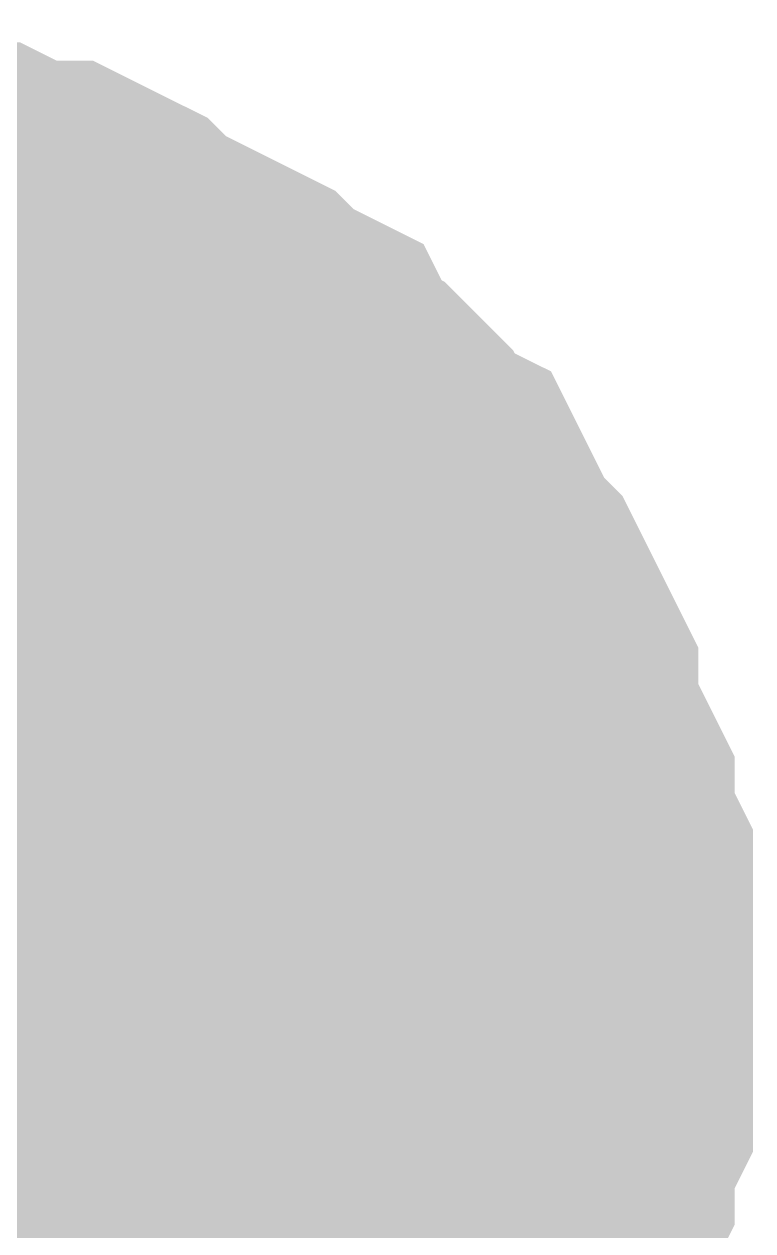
# Model space of a CAD drawing. Header units: inches. Extents: x 0 to 569, y 0 to 432.
# Drawn here: x 23.032 to 23.528, y 142.066 to 142.888 of the extents above; entities that cross this region are included whole.
import ezdxf

# ---------------------------------------------------------------- set-up
doc = ezdxf.new("R2010")
doc.units = ezdxf.units.IN
doc.layers.add('Sheet', color=255, linetype='Continuous')

msp = doc.modelspace()

# ---------------------------------------------------------------- linework, layer by layer
at = {"layer": 'Sheet'}
for points in [[(22.86992, 142.73857, 0.29972, 0.29972, 0), (22.89473, 142.73857, 0.29972, 0.29972, 0), (22.91953, 142.73857, 0.29972, 0.29972, 0), (22.94434, 142.73857, 0.29972, 0.29972, 0), (22.96914, 142.72617, 0.29972, 0.29972, 0), (22.99395, 142.72617, 0.29972, 0.29972, 0), (23.01875, 142.71377, 0.29972, 0.29972, 0), (23.04355, 142.71377, 0.29972, 0.29972, 0), (23.06836, 142.70137, 0.29972, 0.29972, 0), (23.08076, 142.68896, 0.29972, 0.29972, 0), (23.10557, 142.67656, 0.29972, 0.29972, 0), (23.13037, 142.66416, 0.29972, 0.29972, 0), (23.15518, 142.65176, 0.29972, 0.29972, 0), (23.16758, 142.63936, 0.29972, 0.29972, 0), (23.19238, 142.62695, 0.29972, 0.29972, 0), (23.20479, 142.60215, 0.29972, 0.29972, 0), (23.22959, 142.58975, 0.29972, 0.29972, 0), (23.24199, 142.57734, 0.29972, 0.29972, 0), (23.25439, 142.55254, 0.29972, 0.29972, 0), (23.2792, 142.54014, 0.29972, 0.29972, 0), (23.2916, 142.51533, 0.29972, 0.29972, 0), (23.304, 142.49053, 0.29972, 0.29972, 0), (23.31641, 142.47813, 0.29972, 0.29972, 0), (23.32881, 142.45332, 0.29972, 0.29972, 0), (23.34121, 142.42852, 0.29972, 0.29972, 0), (23.34121, 142.40371, 0.29972, 0.29972, 0), (23.35361, 142.37891, 0.29972, 0.29972, 0), (23.36602, 142.3541, 0.29972, 0.29972, 0), (23.36602, 142.3293, 0.29972, 0.29972, 0), (23.37842, 142.30449, 0.29972, 0.29972, 0), (23.37842, 142.27969, 0.29972, 0.29972, 0), (23.37842, 142.25488, 0.29972, 0.29972, 0), (23.37842, 142.23008, 0.29972, 0.29972, 0)], [(22.86992, 142.73857, 0.29972, 0.29972, 0), (22.89473, 142.73857, 0.29972, 0.29972, 0), (22.91953, 142.73857, 0.29972, 0.29972, 0), (22.94434, 142.73857, 0.29972, 0.29972, 0), (22.96914, 142.72617, 0.29972, 0.29972, 0), (22.99395, 142.72617, 0.29972, 0.29972, 0), (23.01875, 142.71377, 0.29972, 0.29972, 0), (23.04355, 142.71377, 0.29972, 0.29972, 0), (23.06836, 142.70137, 0.29972, 0.29972, 0), (23.08076, 142.68896, 0.29972, 0.29972, 0), (23.10557, 142.67656, 0.29972, 0.29972, 0), (23.13037, 142.66416, 0.29972, 0.29972, 0), (23.15518, 142.65176, 0.29972, 0.29972, 0), (23.16758, 142.63936, 0.29972, 0.29972, 0), (23.19238, 142.62695, 0.29972, 0.29972, 0), (23.20479, 142.60215, 0.29972, 0.29972, 0), (23.22959, 142.58975, 0.29972, 0.29972, 0), (23.24199, 142.57734, 0.29972, 0.29972, 0), (23.25439, 142.55254, 0.29972, 0.29972, 0), (23.2792, 142.54014, 0.29972, 0.29972, 0), (23.2916, 142.51533, 0.29972, 0.29972, 0), (23.304, 142.49053, 0.29972, 0.29972, 0), (23.31641, 142.47813, 0.29972, 0.29972, 0), (23.32881, 142.45332, 0.29972, 0.29972, 0), (23.34121, 142.42852, 0.29972, 0.29972, 0), (23.34121, 142.40371, 0.29972, 0.29972, 0), (23.35361, 142.37891, 0.29972, 0.29972, 0), (23.36602, 142.3541, 0.29972, 0.29972, 0), (23.36602, 142.3293, 0.29972, 0.29972, 0), (23.37842, 142.30449, 0.29972, 0.29972, 0), (23.37842, 142.27969, 0.29972, 0.29972, 0), (23.37842, 142.25488, 0.29972, 0.29972, 0), (23.37842, 142.23008, 0.29972, 0.29972, 0)], [(22.86992, 142.73857, 0.29972, 0.29972, 0), (22.89473, 142.73857, 0.29972, 0.29972, 0), (22.91953, 142.73857, 0.29972, 0.29972, 0), (22.94434, 142.73857, 0.29972, 0.29972, 0), (22.96914, 142.72617, 0.29972, 0.29972, 0), (22.99395, 142.72617, 0.29972, 0.29972, 0), (23.01875, 142.71377, 0.29972, 0.29972, 0), (23.04355, 142.71377, 0.29972, 0.29972, 0), (23.06836, 142.70137, 0.29972, 0.29972, 0), (23.08076, 142.68896, 0.29972, 0.29972, 0), (23.10557, 142.67656, 0.29972, 0.29972, 0), (23.13037, 142.66416, 0.29972, 0.29972, 0), (23.15518, 142.65176, 0.29972, 0.29972, 0), (23.16758, 142.63936, 0.29972, 0.29972, 0), (23.19238, 142.62695, 0.29972, 0.29972, 0), (23.20479, 142.60215, 0.29972, 0.29972, 0), (23.22959, 142.58975, 0.29972, 0.29972, 0), (23.24199, 142.57734, 0.29972, 0.29972, 0), (23.25439, 142.55254, 0.29972, 0.29972, 0), (23.2792, 142.54014, 0.29972, 0.29972, 0), (23.2916, 142.51533, 0.29972, 0.29972, 0), (23.304, 142.49053, 0.29972, 0.29972, 0), (23.31641, 142.47813, 0.29972, 0.29972, 0), (23.32881, 142.45332, 0.29972, 0.29972, 0), (23.34121, 142.42852, 0.29972, 0.29972, 0), (23.34121, 142.40371, 0.29972, 0.29972, 0), (23.35361, 142.37891, 0.29972, 0.29972, 0), (23.36602, 142.3541, 0.29972, 0.29972, 0), (23.36602, 142.3293, 0.29972, 0.29972, 0), (23.37842, 142.30449, 0.29972, 0.29972, 0), (23.37842, 142.27969, 0.29972, 0.29972, 0), (23.37842, 142.25488, 0.29972, 0.29972, 0), (23.37842, 142.23008, 0.29972, 0.29972, 0)], [(22.86992, 142.73857, 0.29972, 0.29972, 0), (22.89473, 142.73857, 0.29972, 0.29972, 0), (22.91953, 142.73857, 0.29972, 0.29972, 0), (22.94434, 142.73857, 0.29972, 0.29972, 0), (22.96914, 142.72617, 0.29972, 0.29972, 0), (22.99395, 142.72617, 0.29972, 0.29972, 0), (23.01875, 142.71377, 0.29972, 0.29972, 0), (23.04355, 142.71377, 0.29972, 0.29972, 0), (23.06836, 142.70137, 0.29972, 0.29972, 0), (23.08076, 142.68896, 0.29972, 0.29972, 0), (23.10557, 142.67656, 0.29972, 0.29972, 0), (23.13037, 142.66416, 0.29972, 0.29972, 0), (23.15518, 142.65176, 0.29972, 0.29972, 0), (23.16758, 142.63936, 0.29972, 0.29972, 0), (23.19238, 142.62695, 0.29972, 0.29972, 0), (23.20479, 142.60215, 0.29972, 0.29972, 0), (23.22959, 142.58975, 0.29972, 0.29972, 0), (23.24199, 142.57734, 0.29972, 0.29972, 0), (23.25439, 142.55254, 0.29972, 0.29972, 0), (23.2792, 142.54014, 0.29972, 0.29972, 0), (23.2916, 142.51533, 0.29972, 0.29972, 0), (23.304, 142.49053, 0.29972, 0.29972, 0), (23.31641, 142.47813, 0.29972, 0.29972, 0), (23.32881, 142.45332, 0.29972, 0.29972, 0), (23.34121, 142.42852, 0.29972, 0.29972, 0), (23.34121, 142.40371, 0.29972, 0.29972, 0), (23.35361, 142.37891, 0.29972, 0.29972, 0), (23.36602, 142.3541, 0.29972, 0.29972, 0), (23.36602, 142.3293, 0.29972, 0.29972, 0), (23.37842, 142.30449, 0.29972, 0.29972, 0), (23.37842, 142.27969, 0.29972, 0.29972, 0), (23.37842, 142.25488, 0.29972, 0.29972, 0), (23.37842, 142.23008, 0.29972, 0.29972, 0)], [(22.86992, 142.73857, 0.29972, 0.29972, 0), (22.89473, 142.73857, 0.29972, 0.29972, 0), (22.91953, 142.73857, 0.29972, 0.29972, 0), (22.94434, 142.73857, 0.29972, 0.29972, 0), (22.96914, 142.72617, 0.29972, 0.29972, 0), (22.99395, 142.72617, 0.29972, 0.29972, 0), (23.01875, 142.71377, 0.29972, 0.29972, 0), (23.04355, 142.71377, 0.29972, 0.29972, 0), (23.06836, 142.70137, 0.29972, 0.29972, 0), (23.08076, 142.68896, 0.29972, 0.29972, 0), (23.10557, 142.67656, 0.29972, 0.29972, 0), (23.13037, 142.66416, 0.29972, 0.29972, 0), (23.15518, 142.65176, 0.29972, 0.29972, 0), (23.16758, 142.63936, 0.29972, 0.29972, 0), (23.19238, 142.62695, 0.29972, 0.29972, 0), (23.20479, 142.60215, 0.29972, 0.29972, 0), (23.22959, 142.58975, 0.29972, 0.29972, 0), (23.24199, 142.57734, 0.29972, 0.29972, 0), (23.25439, 142.55254, 0.29972, 0.29972, 0), (23.2792, 142.54014, 0.29972, 0.29972, 0), (23.2916, 142.51533, 0.29972, 0.29972, 0), (23.304, 142.49053, 0.29972, 0.29972, 0), (23.31641, 142.47813, 0.29972, 0.29972, 0), (23.32881, 142.45332, 0.29972, 0.29972, 0), (23.34121, 142.42852, 0.29972, 0.29972, 0), (23.34121, 142.40371, 0.29972, 0.29972, 0), (23.35361, 142.37891, 0.29972, 0.29972, 0), (23.36602, 142.3541, 0.29972, 0.29972, 0), (23.36602, 142.3293, 0.29972, 0.29972, 0), (23.37842, 142.30449, 0.29972, 0.29972, 0), (23.37842, 142.27969, 0.29972, 0.29972, 0), (23.37842, 142.25488, 0.29972, 0.29972, 0), (23.37842, 142.23008, 0.29972, 0.29972, 0)], [(22.96914, 142.72617, 0.09906, 0.09906, 0), (22.99395, 142.72617, 0.09906, 0.09906, 0), (23.01875, 142.71377, 0.09906, 0.09906, 0), (23.04355, 142.71377, 0.09906, 0.09906, 0), (23.06836, 142.70137, 0.09906, 0.09906, 0), (23.08076, 142.68896, 0.09906, 0.09906, 0), (23.10557, 142.67656, 0.09906, 0.09906, 0), (23.13037, 142.66416, 0.09906, 0.09906, 0), (23.15518, 142.65176, 0.09906, 0.09906, 0), (23.16758, 142.63936, 0.09906, 0.09906, 0), (23.19238, 142.62695, 0.09906, 0.09906, 0), (23.20479, 142.60215, 0.09906, 0.09906, 0), (23.22959, 142.58975, 0.09906, 0.09906, 0), (23.24199, 142.57734, 0.09906, 0.09906, 0), (23.25439, 142.55254, 0.09906, 0.09906, 0), (23.2792, 142.54014, 0.09906, 0.09906, 0), (23.2916, 142.51533, 0.09906, 0.09906, 0), (23.304, 142.49053, 0.09906, 0.09906, 0), (23.31641, 142.47813, 0.09906, 0.09906, 0), (23.32881, 142.45332, 0.09906, 0.09906, 0), (23.34121, 142.42852, 0.09906, 0.09906, 0), (23.34121, 142.40371, 0.09906, 0.09906, 0), (23.35361, 142.37891, 0.09906, 0.09906, 0), (23.36602, 142.3541, 0.09906, 0.09906, 0), (23.36602, 142.3293, 0.09906, 0.09906, 0), (23.37842, 142.30449, 0.09906, 0.09906, 0), (23.37842, 142.27969, 0.09906, 0.09906, 0), (23.37842, 142.25488, 0.09906, 0.09906, 0), (23.37842, 142.23008, 0.09906, 0.09906, 0)], [(22.96914, 142.72617, 0.09906, 0.09906, 0), (22.99395, 142.72617, 0.09906, 0.09906, 0), (23.01875, 142.71377, 0.09906, 0.09906, 0), (23.04355, 142.71377, 0.09906, 0.09906, 0), (23.06836, 142.70137, 0.09906, 0.09906, 0), (23.08076, 142.68896, 0.09906, 0.09906, 0), (23.10557, 142.67656, 0.09906, 0.09906, 0), (23.13037, 142.66416, 0.09906, 0.09906, 0), (23.15518, 142.65176, 0.09906, 0.09906, 0), (23.16758, 142.63936, 0.09906, 0.09906, 0), (23.19238, 142.62695, 0.09906, 0.09906, 0), (23.20479, 142.60215, 0.09906, 0.09906, 0), (23.22959, 142.58975, 0.09906, 0.09906, 0), (23.24199, 142.57734, 0.09906, 0.09906, 0), (23.25439, 142.55254, 0.09906, 0.09906, 0), (23.2792, 142.54014, 0.09906, 0.09906, 0), (23.2916, 142.51533, 0.09906, 0.09906, 0), (23.304, 142.49053, 0.09906, 0.09906, 0), (23.31641, 142.47813, 0.09906, 0.09906, 0), (23.32881, 142.45332, 0.09906, 0.09906, 0), (23.34121, 142.42852, 0.09906, 0.09906, 0), (23.34121, 142.40371, 0.09906, 0.09906, 0), (23.35361, 142.37891, 0.09906, 0.09906, 0), (23.36602, 142.3541, 0.09906, 0.09906, 0), (23.36602, 142.3293, 0.09906, 0.09906, 0), (23.37842, 142.30449, 0.09906, 0.09906, 0), (23.37842, 142.27969, 0.09906, 0.09906, 0), (23.37842, 142.25488, 0.09906, 0.09906, 0), (23.37842, 142.23008, 0.09906, 0.09906, 0)], [(22.96914, 142.72617, 0.09906, 0.09906, 0), (22.99395, 142.72617, 0.09906, 0.09906, 0), (23.01875, 142.71377, 0.09906, 0.09906, 0), (23.04355, 142.71377, 0.09906, 0.09906, 0), (23.06836, 142.70137, 0.09906, 0.09906, 0), (23.08076, 142.68896, 0.09906, 0.09906, 0), (23.10557, 142.67656, 0.09906, 0.09906, 0), (23.13037, 142.66416, 0.09906, 0.09906, 0), (23.15518, 142.65176, 0.09906, 0.09906, 0), (23.16758, 142.63936, 0.09906, 0.09906, 0), (23.19238, 142.62695, 0.09906, 0.09906, 0), (23.20479, 142.60215, 0.09906, 0.09906, 0), (23.22959, 142.58975, 0.09906, 0.09906, 0), (23.24199, 142.57734, 0.09906, 0.09906, 0), (23.25439, 142.55254, 0.09906, 0.09906, 0), (23.2792, 142.54014, 0.09906, 0.09906, 0), (23.2916, 142.51533, 0.09906, 0.09906, 0), (23.304, 142.49053, 0.09906, 0.09906, 0), (23.31641, 142.47813, 0.09906, 0.09906, 0), (23.32881, 142.45332, 0.09906, 0.09906, 0), (23.34121, 142.42852, 0.09906, 0.09906, 0), (23.34121, 142.40371, 0.09906, 0.09906, 0), (23.35361, 142.37891, 0.09906, 0.09906, 0), (23.36602, 142.3541, 0.09906, 0.09906, 0), (23.36602, 142.3293, 0.09906, 0.09906, 0), (23.37842, 142.30449, 0.09906, 0.09906, 0), (23.37842, 142.27969, 0.09906, 0.09906, 0), (23.37842, 142.25488, 0.09906, 0.09906, 0), (23.37842, 142.23008, 0.09906, 0.09906, 0)], [(22.96914, 142.72617, 0.09906, 0.09906, 0), (22.99395, 142.72617, 0.09906, 0.09906, 0), (23.01875, 142.71377, 0.09906, 0.09906, 0), (23.04355, 142.71377, 0.09906, 0.09906, 0), (23.06836, 142.70137, 0.09906, 0.09906, 0), (23.08076, 142.68896, 0.09906, 0.09906, 0), (23.10557, 142.67656, 0.09906, 0.09906, 0), (23.13037, 142.66416, 0.09906, 0.09906, 0), (23.15518, 142.65176, 0.09906, 0.09906, 0), (23.16758, 142.63936, 0.09906, 0.09906, 0), (23.19238, 142.62695, 0.09906, 0.09906, 0), (23.20479, 142.60215, 0.09906, 0.09906, 0), (23.22959, 142.58975, 0.09906, 0.09906, 0), (23.24199, 142.57734, 0.09906, 0.09906, 0), (23.25439, 142.55254, 0.09906, 0.09906, 0), (23.2792, 142.54014, 0.09906, 0.09906, 0), (23.2916, 142.51533, 0.09906, 0.09906, 0), (23.304, 142.49053, 0.09906, 0.09906, 0), (23.31641, 142.47813, 0.09906, 0.09906, 0), (23.32881, 142.45332, 0.09906, 0.09906, 0), (23.34121, 142.42852, 0.09906, 0.09906, 0), (23.34121, 142.40371, 0.09906, 0.09906, 0), (23.35361, 142.37891, 0.09906, 0.09906, 0), (23.36602, 142.3541, 0.09906, 0.09906, 0), (23.36602, 142.3293, 0.09906, 0.09906, 0), (23.37842, 142.30449, 0.09906, 0.09906, 0), (23.37842, 142.27969, 0.09906, 0.09906, 0), (23.37842, 142.25488, 0.09906, 0.09906, 0), (23.37842, 142.23008, 0.09906, 0.09906, 0)], [(22.96914, 142.72617, 0.09906, 0.09906, 0), (22.99395, 142.72617, 0.09906, 0.09906, 0), (23.01875, 142.71377, 0.09906, 0.09906, 0), (23.04355, 142.71377, 0.09906, 0.09906, 0), (23.06836, 142.70137, 0.09906, 0.09906, 0), (23.08076, 142.68896, 0.09906, 0.09906, 0), (23.10557, 142.67656, 0.09906, 0.09906, 0), (23.13037, 142.66416, 0.09906, 0.09906, 0), (23.15518, 142.65176, 0.09906, 0.09906, 0), (23.16758, 142.63936, 0.09906, 0.09906, 0), (23.19238, 142.62695, 0.09906, 0.09906, 0), (23.20479, 142.60215, 0.09906, 0.09906, 0), (23.22959, 142.58975, 0.09906, 0.09906, 0), (23.24199, 142.57734, 0.09906, 0.09906, 0), (23.25439, 142.55254, 0.09906, 0.09906, 0), (23.2792, 142.54014, 0.09906, 0.09906, 0), (23.2916, 142.51533, 0.09906, 0.09906, 0), (23.304, 142.49053, 0.09906, 0.09906, 0), (23.31641, 142.47813, 0.09906, 0.09906, 0), (23.32881, 142.45332, 0.09906, 0.09906, 0), (23.34121, 142.42852, 0.09906, 0.09906, 0), (23.34121, 142.40371, 0.09906, 0.09906, 0), (23.35361, 142.37891, 0.09906, 0.09906, 0), (23.36602, 142.3541, 0.09906, 0.09906, 0), (23.36602, 142.3293, 0.09906, 0.09906, 0), (23.37842, 142.30449, 0.09906, 0.09906, 0), (23.37842, 142.27969, 0.09906, 0.09906, 0), (23.37842, 142.25488, 0.09906, 0.09906, 0), (23.37842, 142.23008, 0.09906, 0.09906, 0)], [(23.37842, 142.23008, 0.29972, 0.29972, 0), (23.37842, 142.20527, 0.29972, 0.29972, 0), (23.37842, 142.18047, 0.29972, 0.29972, 0), (23.37842, 142.15566, 0.29972, 0.29972, 0), (23.36602, 142.13086, 0.29972, 0.29972, 0), (23.36602, 142.10605, 0.29972, 0.29972, 0), (23.35361, 142.08125, 0.29972, 0.29972, 0), (23.34121, 142.05645, 0.29972, 0.29972, 0), (23.34121, 142.03164, 0.29972, 0.29972, 0), (23.32881, 142.01924, 0.29972, 0.29972, 0), (23.31641, 141.99443, 0.29972, 0.29972, 0), (23.304, 141.96963, 0.29972, 0.29972, 0), (23.2916, 141.94482, 0.29972, 0.29972, 0), (23.2792, 141.93242, 0.29972, 0.29972, 0), (23.25439, 141.90762, 0.29972, 0.29972, 0)], [(23.37842, 142.23008, 0.29972, 0.29972, 0), (23.37842, 142.20527, 0.29972, 0.29972, 0), (23.37842, 142.18047, 0.29972, 0.29972, 0), (23.37842, 142.15566, 0.29972, 0.29972, 0), (23.36602, 142.13086, 0.29972, 0.29972, 0), (23.36602, 142.10605, 0.29972, 0.29972, 0), (23.35361, 142.08125, 0.29972, 0.29972, 0), (23.34121, 142.05645, 0.29972, 0.29972, 0), (23.34121, 142.03164, 0.29972, 0.29972, 0), (23.32881, 142.01924, 0.29972, 0.29972, 0), (23.31641, 141.99443, 0.29972, 0.29972, 0), (23.304, 141.96963, 0.29972, 0.29972, 0), (23.2916, 141.94482, 0.29972, 0.29972, 0), (23.2792, 141.93242, 0.29972, 0.29972, 0), (23.25439, 141.90762, 0.29972, 0.29972, 0)], [(23.37842, 142.23008, 0.29972, 0.29972, 0), (23.37842, 142.20527, 0.29972, 0.29972, 0), (23.37842, 142.18047, 0.29972, 0.29972, 0), (23.37842, 142.15566, 0.29972, 0.29972, 0), (23.36602, 142.13086, 0.29972, 0.29972, 0), (23.36602, 142.10605, 0.29972, 0.29972, 0), (23.35361, 142.08125, 0.29972, 0.29972, 0), (23.34121, 142.05645, 0.29972, 0.29972, 0), (23.34121, 142.03164, 0.29972, 0.29972, 0), (23.32881, 142.01924, 0.29972, 0.29972, 0), (23.31641, 141.99443, 0.29972, 0.29972, 0), (23.304, 141.96963, 0.29972, 0.29972, 0), (23.2916, 141.94482, 0.29972, 0.29972, 0), (23.2792, 141.93242, 0.29972, 0.29972, 0), (23.25439, 141.90762, 0.29972, 0.29972, 0)], [(23.37842, 142.23008, 0.29972, 0.29972, 0), (23.37842, 142.20527, 0.29972, 0.29972, 0), (23.37842, 142.18047, 0.29972, 0.29972, 0), (23.37842, 142.15566, 0.29972, 0.29972, 0), (23.36602, 142.13086, 0.29972, 0.29972, 0), (23.36602, 142.10605, 0.29972, 0.29972, 0), (23.35361, 142.08125, 0.29972, 0.29972, 0), (23.34121, 142.05645, 0.29972, 0.29972, 0), (23.34121, 142.03164, 0.29972, 0.29972, 0), (23.32881, 142.01924, 0.29972, 0.29972, 0), (23.31641, 141.99443, 0.29972, 0.29972, 0), (23.304, 141.96963, 0.29972, 0.29972, 0), (23.2916, 141.94482, 0.29972, 0.29972, 0), (23.2792, 141.93242, 0.29972, 0.29972, 0), (23.25439, 141.90762, 0.29972, 0.29972, 0)], [(23.37842, 142.23008, 0.29972, 0.29972, 0), (23.37842, 142.20527, 0.29972, 0.29972, 0), (23.37842, 142.18047, 0.29972, 0.29972, 0), (23.37842, 142.15566, 0.29972, 0.29972, 0), (23.36602, 142.13086, 0.29972, 0.29972, 0), (23.36602, 142.10605, 0.29972, 0.29972, 0), (23.35361, 142.08125, 0.29972, 0.29972, 0), (23.34121, 142.05645, 0.29972, 0.29972, 0), (23.34121, 142.03164, 0.29972, 0.29972, 0), (23.32881, 142.01924, 0.29972, 0.29972, 0), (23.31641, 141.99443, 0.29972, 0.29972, 0), (23.304, 141.96963, 0.29972, 0.29972, 0), (23.2916, 141.94482, 0.29972, 0.29972, 0), (23.2792, 141.93242, 0.29972, 0.29972, 0), (23.25439, 141.90762, 0.29972, 0.29972, 0)], [(23.37842, 142.23008, 0.29972, 0.29972, 0), (23.37842, 142.23008, 0.29972, 0.29972, 0), (23.37842, 142.23008, 0.29972, 0.29972, 0), (23.37842, 142.23008, 0.29972, 0.29972, 0), (23.37842, 142.23008, 0.29972, 0.29972, 0), (23.37842, 142.23008, 0.29972, 0.29972, 0), (23.37842, 142.23008, 0.29972, 0.29972, 0), (23.37842, 142.23008, 0.29972, 0.29972, 0), (23.37842, 142.23008, 0.29972, 0.29972, 0), (23.37842, 142.23008, 0.29972, 0.29972, 0), (23.37842, 142.23008, 0.29972, 0.29972, 0), (23.37842, 142.23008, 0.29972, 0.29972, 0), (23.37842, 142.23008, 0.29972, 0.29972, 0), (23.37842, 142.23008, 0.29972, 0.29972, 0), (23.37842, 142.23008, 0.29972, 0.29972, 0), (23.37842, 142.23008, 0.29972, 0.29972, 0), (23.37842, 142.23008, 0.29972, 0.29972, 0), (23.37842, 142.23008, 0.29972, 0.29972, 0), (23.37842, 142.23008, 0.29972, 0.29972, 0), (23.37842, 142.23008, 0.29972, 0.29972, 0), (23.37842, 142.23008, 0.29972, 0.29972, 0), (23.37842, 142.23008, 0.29972, 0.29972, 0), (23.37842, 142.23008, 0.29972, 0.29972, 0), (23.37842, 142.23008, 0.29972, 0.29972, 0), (23.37842, 142.23008, 0.29972, 0.29972, 0), (23.37842, 142.23008, 0.29972, 0.29972, 0), (23.37842, 142.23008, 0.29972, 0.29972, 0), (23.37842, 142.23008, 0.29972, 0.29972, 0), (23.37842, 142.23008, 0.29972, 0.29972, 0), (23.37842, 142.23008, 0.29972, 0.29972, 0), (23.37842, 142.23008, 0.29972, 0.29972, 0), (23.37842, 142.23008, 0.29972, 0.29972, 0), (23.37842, 142.23008, 0.29972, 0.29972, 0)], [(23.37842, 142.23008, 0.29972, 0.29972, 0), (23.37842, 142.23008, 0.29972, 0.29972, 0)], [(23.37842, 142.23008, 0.29972, 0.29972, 0), (23.37842, 142.23008, 0.29972, 0.29972, 0), (23.37842, 142.23008, 0.29972, 0.29972, 0), (23.37842, 142.23008, 0.29972, 0.29972, 0), (23.37842, 142.23008, 0.29972, 0.29972, 0), (23.37842, 142.23008, 0.29972, 0.29972, 0), (23.37842, 142.23008, 0.29972, 0.29972, 0), (23.37842, 142.23008, 0.29972, 0.29972, 0), (23.37842, 142.23008, 0.29972, 0.29972, 0), (23.37842, 142.23008, 0.29972, 0.29972, 0), (23.37842, 142.23008, 0.29972, 0.29972, 0), (23.37842, 142.23008, 0.29972, 0.29972, 0), (23.37842, 142.23008, 0.29972, 0.29972, 0), (23.37842, 142.23008, 0.29972, 0.29972, 0), (23.37842, 142.23008, 0.29972, 0.29972, 0), (23.37842, 142.23008, 0.29972, 0.29972, 0), (23.37842, 142.23008, 0.29972, 0.29972, 0), (23.37842, 142.23008, 0.29972, 0.29972, 0), (23.37842, 142.23008, 0.29972, 0.29972, 0), (23.37842, 142.23008, 0.29972, 0.29972, 0), (23.37842, 142.23008, 0.29972, 0.29972, 0), (23.37842, 142.23008, 0.29972, 0.29972, 0), (23.37842, 142.23008, 0.29972, 0.29972, 0), (23.37842, 142.23008, 0.29972, 0.29972, 0), (23.37842, 142.23008, 0.29972, 0.29972, 0), (23.37842, 142.23008, 0.29972, 0.29972, 0), (23.37842, 142.23008, 0.29972, 0.29972, 0), (23.37842, 142.23008, 0.29972, 0.29972, 0), (23.37842, 142.23008, 0.29972, 0.29972, 0), (23.37842, 142.23008, 0.29972, 0.29972, 0), (23.37842, 142.23008, 0.29972, 0.29972, 0), (23.37842, 142.23008, 0.29972, 0.29972, 0), (23.37842, 142.23008, 0.29972, 0.29972, 0)], [(23.37842, 142.23008, 0.29972, 0.29972, 0), (23.37842, 142.23008, 0.29972, 0.29972, 0)], [(23.37842, 142.23008, 0.29972, 0.29972, 0), (23.37842, 142.23008, 0.29972, 0.29972, 0), (23.37842, 142.23008, 0.29972, 0.29972, 0), (23.37842, 142.23008, 0.29972, 0.29972, 0), (23.37842, 142.23008, 0.29972, 0.29972, 0), (23.37842, 142.23008, 0.29972, 0.29972, 0), (23.37842, 142.23008, 0.29972, 0.29972, 0), (23.37842, 142.23008, 0.29972, 0.29972, 0), (23.37842, 142.23008, 0.29972, 0.29972, 0), (23.37842, 142.23008, 0.29972, 0.29972, 0), (23.37842, 142.23008, 0.29972, 0.29972, 0), (23.37842, 142.23008, 0.29972, 0.29972, 0), (23.37842, 142.23008, 0.29972, 0.29972, 0), (23.37842, 142.23008, 0.29972, 0.29972, 0), (23.37842, 142.23008, 0.29972, 0.29972, 0), (23.37842, 142.23008, 0.29972, 0.29972, 0), (23.37842, 142.23008, 0.29972, 0.29972, 0), (23.37842, 142.23008, 0.29972, 0.29972, 0), (23.37842, 142.23008, 0.29972, 0.29972, 0), (23.37842, 142.23008, 0.29972, 0.29972, 0), (23.37842, 142.23008, 0.29972, 0.29972, 0), (23.37842, 142.23008, 0.29972, 0.29972, 0), (23.37842, 142.23008, 0.29972, 0.29972, 0), (23.37842, 142.23008, 0.29972, 0.29972, 0), (23.37842, 142.23008, 0.29972, 0.29972, 0), (23.37842, 142.23008, 0.29972, 0.29972, 0), (23.37842, 142.23008, 0.29972, 0.29972, 0), (23.37842, 142.23008, 0.29972, 0.29972, 0), (23.37842, 142.23008, 0.29972, 0.29972, 0), (23.37842, 142.23008, 0.29972, 0.29972, 0), (23.37842, 142.23008, 0.29972, 0.29972, 0), (23.37842, 142.23008, 0.29972, 0.29972, 0), (23.37842, 142.23008, 0.29972, 0.29972, 0)], [(23.37842, 142.23008, 0.29972, 0.29972, 0), (23.37842, 142.23008, 0.29972, 0.29972, 0)], [(23.37842, 142.23008, 0.29972, 0.29972, 0), (23.37842, 142.23008, 0.29972, 0.29972, 0), (23.37842, 142.23008, 0.29972, 0.29972, 0), (23.37842, 142.23008, 0.29972, 0.29972, 0), (23.37842, 142.23008, 0.29972, 0.29972, 0), (23.37842, 142.23008, 0.29972, 0.29972, 0), (23.37842, 142.23008, 0.29972, 0.29972, 0), (23.37842, 142.23008, 0.29972, 0.29972, 0), (23.37842, 142.23008, 0.29972, 0.29972, 0), (23.37842, 142.23008, 0.29972, 0.29972, 0), (23.37842, 142.23008, 0.29972, 0.29972, 0), (23.37842, 142.23008, 0.29972, 0.29972, 0), (23.37842, 142.23008, 0.29972, 0.29972, 0), (23.37842, 142.23008, 0.29972, 0.29972, 0), (23.37842, 142.23008, 0.29972, 0.29972, 0), (23.37842, 142.23008, 0.29972, 0.29972, 0), (23.37842, 142.23008, 0.29972, 0.29972, 0), (23.37842, 142.23008, 0.29972, 0.29972, 0), (23.37842, 142.23008, 0.29972, 0.29972, 0), (23.37842, 142.23008, 0.29972, 0.29972, 0), (23.37842, 142.23008, 0.29972, 0.29972, 0), (23.37842, 142.23008, 0.29972, 0.29972, 0), (23.37842, 142.23008, 0.29972, 0.29972, 0), (23.37842, 142.23008, 0.29972, 0.29972, 0), (23.37842, 142.23008, 0.29972, 0.29972, 0), (23.37842, 142.23008, 0.29972, 0.29972, 0), (23.37842, 142.23008, 0.29972, 0.29972, 0), (23.37842, 142.23008, 0.29972, 0.29972, 0), (23.37842, 142.23008, 0.29972, 0.29972, 0), (23.37842, 142.23008, 0.29972, 0.29972, 0), (23.37842, 142.23008, 0.29972, 0.29972, 0), (23.37842, 142.23008, 0.29972, 0.29972, 0), (23.37842, 142.23008, 0.29972, 0.29972, 0)], [(23.37842, 142.23008, 0.29972, 0.29972, 0), (23.37842, 142.23008, 0.29972, 0.29972, 0)], [(23.37842, 142.23008, 0.29972, 0.29972, 0), (23.37842, 142.23008, 0.29972, 0.29972, 0), (23.37842, 142.23008, 0.29972, 0.29972, 0), (23.37842, 142.23008, 0.29972, 0.29972, 0), (23.37842, 142.23008, 0.29972, 0.29972, 0), (23.37842, 142.23008, 0.29972, 0.29972, 0), (23.37842, 142.23008, 0.29972, 0.29972, 0), (23.37842, 142.23008, 0.29972, 0.29972, 0), (23.37842, 142.23008, 0.29972, 0.29972, 0), (23.37842, 142.23008, 0.29972, 0.29972, 0), (23.37842, 142.23008, 0.29972, 0.29972, 0), (23.37842, 142.23008, 0.29972, 0.29972, 0), (23.37842, 142.23008, 0.29972, 0.29972, 0), (23.37842, 142.23008, 0.29972, 0.29972, 0), (23.37842, 142.23008, 0.29972, 0.29972, 0), (23.37842, 142.23008, 0.29972, 0.29972, 0), (23.37842, 142.23008, 0.29972, 0.29972, 0), (23.37842, 142.23008, 0.29972, 0.29972, 0), (23.37842, 142.23008, 0.29972, 0.29972, 0), (23.37842, 142.23008, 0.29972, 0.29972, 0), (23.37842, 142.23008, 0.29972, 0.29972, 0), (23.37842, 142.23008, 0.29972, 0.29972, 0), (23.37842, 142.23008, 0.29972, 0.29972, 0), (23.37842, 142.23008, 0.29972, 0.29972, 0), (23.37842, 142.23008, 0.29972, 0.29972, 0), (23.37842, 142.23008, 0.29972, 0.29972, 0), (23.37842, 142.23008, 0.29972, 0.29972, 0), (23.37842, 142.23008, 0.29972, 0.29972, 0), (23.37842, 142.23008, 0.29972, 0.29972, 0), (23.37842, 142.23008, 0.29972, 0.29972, 0), (23.37842, 142.23008, 0.29972, 0.29972, 0), (23.37842, 142.23008, 0.29972, 0.29972, 0), (23.37842, 142.23008, 0.29972, 0.29972, 0)], [(23.37842, 142.23008, 0.29972, 0.29972, 0), (23.37842, 142.23008, 0.29972, 0.29972, 0)], [(23.37842, 142.23008, 0.09906, 0.09906, 0), (23.37842, 142.20527, 0.09906, 0.09906, 0), (23.37842, 142.18047, 0.09906, 0.09906, 0), (23.37842, 142.15566, 0.09906, 0.09906, 0), (23.36602, 142.13086, 0.09906, 0.09906, 0), (23.36602, 142.10605, 0.09906, 0.09906, 0), (23.35361, 142.08125, 0.09906, 0.09906, 0), (23.34121, 142.05645, 0.09906, 0.09906, 0), (23.34121, 142.03164, 0.09906, 0.09906, 0), (23.32881, 142.01924, 0.09906, 0.09906, 0), (23.31641, 141.99443, 0.09906, 0.09906, 0)], [(23.37842, 142.23008, 0.09906, 0.09906, 0), (23.37842, 142.20527, 0.09906, 0.09906, 0), (23.37842, 142.18047, 0.09906, 0.09906, 0), (23.37842, 142.15566, 0.09906, 0.09906, 0), (23.36602, 142.13086, 0.09906, 0.09906, 0), (23.36602, 142.10605, 0.09906, 0.09906, 0), (23.35361, 142.08125, 0.09906, 0.09906, 0), (23.34121, 142.05645, 0.09906, 0.09906, 0), (23.34121, 142.03164, 0.09906, 0.09906, 0), (23.32881, 142.01924, 0.09906, 0.09906, 0), (23.31641, 141.99443, 0.09906, 0.09906, 0)], [(23.37842, 142.23008, 0.09906, 0.09906, 0), (23.37842, 142.20527, 0.09906, 0.09906, 0), (23.37842, 142.18047, 0.09906, 0.09906, 0), (23.37842, 142.15566, 0.09906, 0.09906, 0), (23.36602, 142.13086, 0.09906, 0.09906, 0), (23.36602, 142.10605, 0.09906, 0.09906, 0), (23.35361, 142.08125, 0.09906, 0.09906, 0), (23.34121, 142.05645, 0.09906, 0.09906, 0), (23.34121, 142.03164, 0.09906, 0.09906, 0), (23.32881, 142.01924, 0.09906, 0.09906, 0), (23.31641, 141.99443, 0.09906, 0.09906, 0)], [(23.37842, 142.23008, 0.09906, 0.09906, 0), (23.37842, 142.20527, 0.09906, 0.09906, 0), (23.37842, 142.18047, 0.09906, 0.09906, 0), (23.37842, 142.15566, 0.09906, 0.09906, 0), (23.36602, 142.13086, 0.09906, 0.09906, 0), (23.36602, 142.10605, 0.09906, 0.09906, 0), (23.35361, 142.08125, 0.09906, 0.09906, 0), (23.34121, 142.05645, 0.09906, 0.09906, 0), (23.34121, 142.03164, 0.09906, 0.09906, 0), (23.32881, 142.01924, 0.09906, 0.09906, 0), (23.31641, 141.99443, 0.09906, 0.09906, 0)], [(23.37842, 142.23008, 0.09906, 0.09906, 0), (23.37842, 142.20527, 0.09906, 0.09906, 0), (23.37842, 142.18047, 0.09906, 0.09906, 0), (23.37842, 142.15566, 0.09906, 0.09906, 0), (23.36602, 142.13086, 0.09906, 0.09906, 0), (23.36602, 142.10605, 0.09906, 0.09906, 0), (23.35361, 142.08125, 0.09906, 0.09906, 0), (23.34121, 142.05645, 0.09906, 0.09906, 0), (23.34121, 142.03164, 0.09906, 0.09906, 0), (23.32881, 142.01924, 0.09906, 0.09906, 0), (23.31641, 141.99443, 0.09906, 0.09906, 0)], [(23.37842, 142.23008, 0.09906, 0.09906, 0), (23.37842, 142.23008, 0.09906, 0.09906, 0), (23.37842, 142.23008, 0.09906, 0.09906, 0), (23.37842, 142.23008, 0.09906, 0.09906, 0), (23.37842, 142.23008, 0.09906, 0.09906, 0), (23.37842, 142.23008, 0.09906, 0.09906, 0), (23.37842, 142.23008, 0.09906, 0.09906, 0), (23.37842, 142.23008, 0.09906, 0.09906, 0), (23.37842, 142.23008, 0.09906, 0.09906, 0), (23.37842, 142.23008, 0.09906, 0.09906, 0), (23.37842, 142.23008, 0.09906, 0.09906, 0), (23.37842, 142.23008, 0.09906, 0.09906, 0), (23.37842, 142.23008, 0.09906, 0.09906, 0), (23.37842, 142.23008, 0.09906, 0.09906, 0), (23.37842, 142.23008, 0.09906, 0.09906, 0), (23.37842, 142.23008, 0.09906, 0.09906, 0), (23.37842, 142.23008, 0.09906, 0.09906, 0), (23.37842, 142.23008, 0.09906, 0.09906, 0), (23.37842, 142.23008, 0.09906, 0.09906, 0), (23.37842, 142.23008, 0.09906, 0.09906, 0), (23.37842, 142.23008, 0.09906, 0.09906, 0), (23.37842, 142.23008, 0.09906, 0.09906, 0), (23.37842, 142.23008, 0.09906, 0.09906, 0), (23.37842, 142.23008, 0.09906, 0.09906, 0), (23.37842, 142.23008, 0.09906, 0.09906, 0), (23.37842, 142.23008, 0.09906, 0.09906, 0), (23.37842, 142.23008, 0.09906, 0.09906, 0), (23.37842, 142.23008, 0.09906, 0.09906, 0), (23.37842, 142.23008, 0.09906, 0.09906, 0), (23.37842, 142.23008, 0.09906, 0.09906, 0), (23.37842, 142.23008, 0.09906, 0.09906, 0), (23.37842, 142.23008, 0.09906, 0.09906, 0), (23.37842, 142.23008, 0.09906, 0.09906, 0)], [(23.37842, 142.23008, 0.09906, 0.09906, 0), (23.37842, 142.23008, 0.09906, 0.09906, 0)], [(23.37842, 142.23008, 0.09906, 0.09906, 0), (23.37842, 142.23008, 0.09906, 0.09906, 0), (23.37842, 142.23008, 0.09906, 0.09906, 0), (23.37842, 142.23008, 0.09906, 0.09906, 0), (23.37842, 142.23008, 0.09906, 0.09906, 0), (23.37842, 142.23008, 0.09906, 0.09906, 0), (23.37842, 142.23008, 0.09906, 0.09906, 0), (23.37842, 142.23008, 0.09906, 0.09906, 0), (23.37842, 142.23008, 0.09906, 0.09906, 0), (23.37842, 142.23008, 0.09906, 0.09906, 0), (23.37842, 142.23008, 0.09906, 0.09906, 0), (23.37842, 142.23008, 0.09906, 0.09906, 0), (23.37842, 142.23008, 0.09906, 0.09906, 0), (23.37842, 142.23008, 0.09906, 0.09906, 0), (23.37842, 142.23008, 0.09906, 0.09906, 0), (23.37842, 142.23008, 0.09906, 0.09906, 0), (23.37842, 142.23008, 0.09906, 0.09906, 0), (23.37842, 142.23008, 0.09906, 0.09906, 0), (23.37842, 142.23008, 0.09906, 0.09906, 0), (23.37842, 142.23008, 0.09906, 0.09906, 0), (23.37842, 142.23008, 0.09906, 0.09906, 0), (23.37842, 142.23008, 0.09906, 0.09906, 0), (23.37842, 142.23008, 0.09906, 0.09906, 0), (23.37842, 142.23008, 0.09906, 0.09906, 0), (23.37842, 142.23008, 0.09906, 0.09906, 0), (23.37842, 142.23008, 0.09906, 0.09906, 0), (23.37842, 142.23008, 0.09906, 0.09906, 0), (23.37842, 142.23008, 0.09906, 0.09906, 0), (23.37842, 142.23008, 0.09906, 0.09906, 0), (23.37842, 142.23008, 0.09906, 0.09906, 0), (23.37842, 142.23008, 0.09906, 0.09906, 0), (23.37842, 142.23008, 0.09906, 0.09906, 0), (23.37842, 142.23008, 0.09906, 0.09906, 0)], [(23.37842, 142.23008, 0.09906, 0.09906, 0), (23.37842, 142.23008, 0.09906, 0.09906, 0)], [(23.37842, 142.23008, 0.09906, 0.09906, 0), (23.37842, 142.23008, 0.09906, 0.09906, 0), (23.37842, 142.23008, 0.09906, 0.09906, 0), (23.37842, 142.23008, 0.09906, 0.09906, 0), (23.37842, 142.23008, 0.09906, 0.09906, 0), (23.37842, 142.23008, 0.09906, 0.09906, 0), (23.37842, 142.23008, 0.09906, 0.09906, 0), (23.37842, 142.23008, 0.09906, 0.09906, 0), (23.37842, 142.23008, 0.09906, 0.09906, 0), (23.37842, 142.23008, 0.09906, 0.09906, 0), (23.37842, 142.23008, 0.09906, 0.09906, 0), (23.37842, 142.23008, 0.09906, 0.09906, 0), (23.37842, 142.23008, 0.09906, 0.09906, 0), (23.37842, 142.23008, 0.09906, 0.09906, 0), (23.37842, 142.23008, 0.09906, 0.09906, 0), (23.37842, 142.23008, 0.09906, 0.09906, 0), (23.37842, 142.23008, 0.09906, 0.09906, 0), (23.37842, 142.23008, 0.09906, 0.09906, 0), (23.37842, 142.23008, 0.09906, 0.09906, 0), (23.37842, 142.23008, 0.09906, 0.09906, 0), (23.37842, 142.23008, 0.09906, 0.09906, 0), (23.37842, 142.23008, 0.09906, 0.09906, 0), (23.37842, 142.23008, 0.09906, 0.09906, 0), (23.37842, 142.23008, 0.09906, 0.09906, 0), (23.37842, 142.23008, 0.09906, 0.09906, 0), (23.37842, 142.23008, 0.09906, 0.09906, 0), (23.37842, 142.23008, 0.09906, 0.09906, 0), (23.37842, 142.23008, 0.09906, 0.09906, 0), (23.37842, 142.23008, 0.09906, 0.09906, 0), (23.37842, 142.23008, 0.09906, 0.09906, 0), (23.37842, 142.23008, 0.09906, 0.09906, 0), (23.37842, 142.23008, 0.09906, 0.09906, 0), (23.37842, 142.23008, 0.09906, 0.09906, 0)], [(23.37842, 142.23008, 0.09906, 0.09906, 0), (23.37842, 142.23008, 0.09906, 0.09906, 0)], [(23.37842, 142.23008, 0.09906, 0.09906, 0), (23.37842, 142.23008, 0.09906, 0.09906, 0), (23.37842, 142.23008, 0.09906, 0.09906, 0), (23.37842, 142.23008, 0.09906, 0.09906, 0), (23.37842, 142.23008, 0.09906, 0.09906, 0), (23.37842, 142.23008, 0.09906, 0.09906, 0), (23.37842, 142.23008, 0.09906, 0.09906, 0), (23.37842, 142.23008, 0.09906, 0.09906, 0), (23.37842, 142.23008, 0.09906, 0.09906, 0), (23.37842, 142.23008, 0.09906, 0.09906, 0), (23.37842, 142.23008, 0.09906, 0.09906, 0), (23.37842, 142.23008, 0.09906, 0.09906, 0), (23.37842, 142.23008, 0.09906, 0.09906, 0), (23.37842, 142.23008, 0.09906, 0.09906, 0), (23.37842, 142.23008, 0.09906, 0.09906, 0), (23.37842, 142.23008, 0.09906, 0.09906, 0), (23.37842, 142.23008, 0.09906, 0.09906, 0), (23.37842, 142.23008, 0.09906, 0.09906, 0), (23.37842, 142.23008, 0.09906, 0.09906, 0), (23.37842, 142.23008, 0.09906, 0.09906, 0), (23.37842, 142.23008, 0.09906, 0.09906, 0), (23.37842, 142.23008, 0.09906, 0.09906, 0), (23.37842, 142.23008, 0.09906, 0.09906, 0), (23.37842, 142.23008, 0.09906, 0.09906, 0), (23.37842, 142.23008, 0.09906, 0.09906, 0), (23.37842, 142.23008, 0.09906, 0.09906, 0), (23.37842, 142.23008, 0.09906, 0.09906, 0), (23.37842, 142.23008, 0.09906, 0.09906, 0), (23.37842, 142.23008, 0.09906, 0.09906, 0), (23.37842, 142.23008, 0.09906, 0.09906, 0), (23.37842, 142.23008, 0.09906, 0.09906, 0), (23.37842, 142.23008, 0.09906, 0.09906, 0), (23.37842, 142.23008, 0.09906, 0.09906, 0)], [(23.37842, 142.23008, 0.09906, 0.09906, 0), (23.37842, 142.23008, 0.09906, 0.09906, 0)], [(23.37842, 142.23008, 0.09906, 0.09906, 0), (23.37842, 142.23008, 0.09906, 0.09906, 0), (23.37842, 142.23008, 0.09906, 0.09906, 0), (23.37842, 142.23008, 0.09906, 0.09906, 0), (23.37842, 142.23008, 0.09906, 0.09906, 0), (23.37842, 142.23008, 0.09906, 0.09906, 0), (23.37842, 142.23008, 0.09906, 0.09906, 0), (23.37842, 142.23008, 0.09906, 0.09906, 0), (23.37842, 142.23008, 0.09906, 0.09906, 0), (23.37842, 142.23008, 0.09906, 0.09906, 0), (23.37842, 142.23008, 0.09906, 0.09906, 0), (23.37842, 142.23008, 0.09906, 0.09906, 0), (23.37842, 142.23008, 0.09906, 0.09906, 0), (23.37842, 142.23008, 0.09906, 0.09906, 0), (23.37842, 142.23008, 0.09906, 0.09906, 0), (23.37842, 142.23008, 0.09906, 0.09906, 0), (23.37842, 142.23008, 0.09906, 0.09906, 0), (23.37842, 142.23008, 0.09906, 0.09906, 0), (23.37842, 142.23008, 0.09906, 0.09906, 0), (23.37842, 142.23008, 0.09906, 0.09906, 0), (23.37842, 142.23008, 0.09906, 0.09906, 0), (23.37842, 142.23008, 0.09906, 0.09906, 0), (23.37842, 142.23008, 0.09906, 0.09906, 0), (23.37842, 142.23008, 0.09906, 0.09906, 0), (23.37842, 142.23008, 0.09906, 0.09906, 0), (23.37842, 142.23008, 0.09906, 0.09906, 0), (23.37842, 142.23008, 0.09906, 0.09906, 0), (23.37842, 142.23008, 0.09906, 0.09906, 0), (23.37842, 142.23008, 0.09906, 0.09906, 0), (23.37842, 142.23008, 0.09906, 0.09906, 0), (23.37842, 142.23008, 0.09906, 0.09906, 0), (23.37842, 142.23008, 0.09906, 0.09906, 0), (23.37842, 142.23008, 0.09906, 0.09906, 0)], [(23.37842, 142.23008, 0.09906, 0.09906, 0), (23.37842, 142.23008, 0.09906, 0.09906, 0)]]:
    msp.add_lwpolyline(points, format="xyseb", dxfattribs=at)
msp.add_lwpolyline([(22.606, 142.24, 0.508, 0.508, 1), (23.114, 142.24, 0.508, 0.508, 1)], format="xyseb", close=True, dxfattribs=at)

doc.saveas('drawing.dxf')
